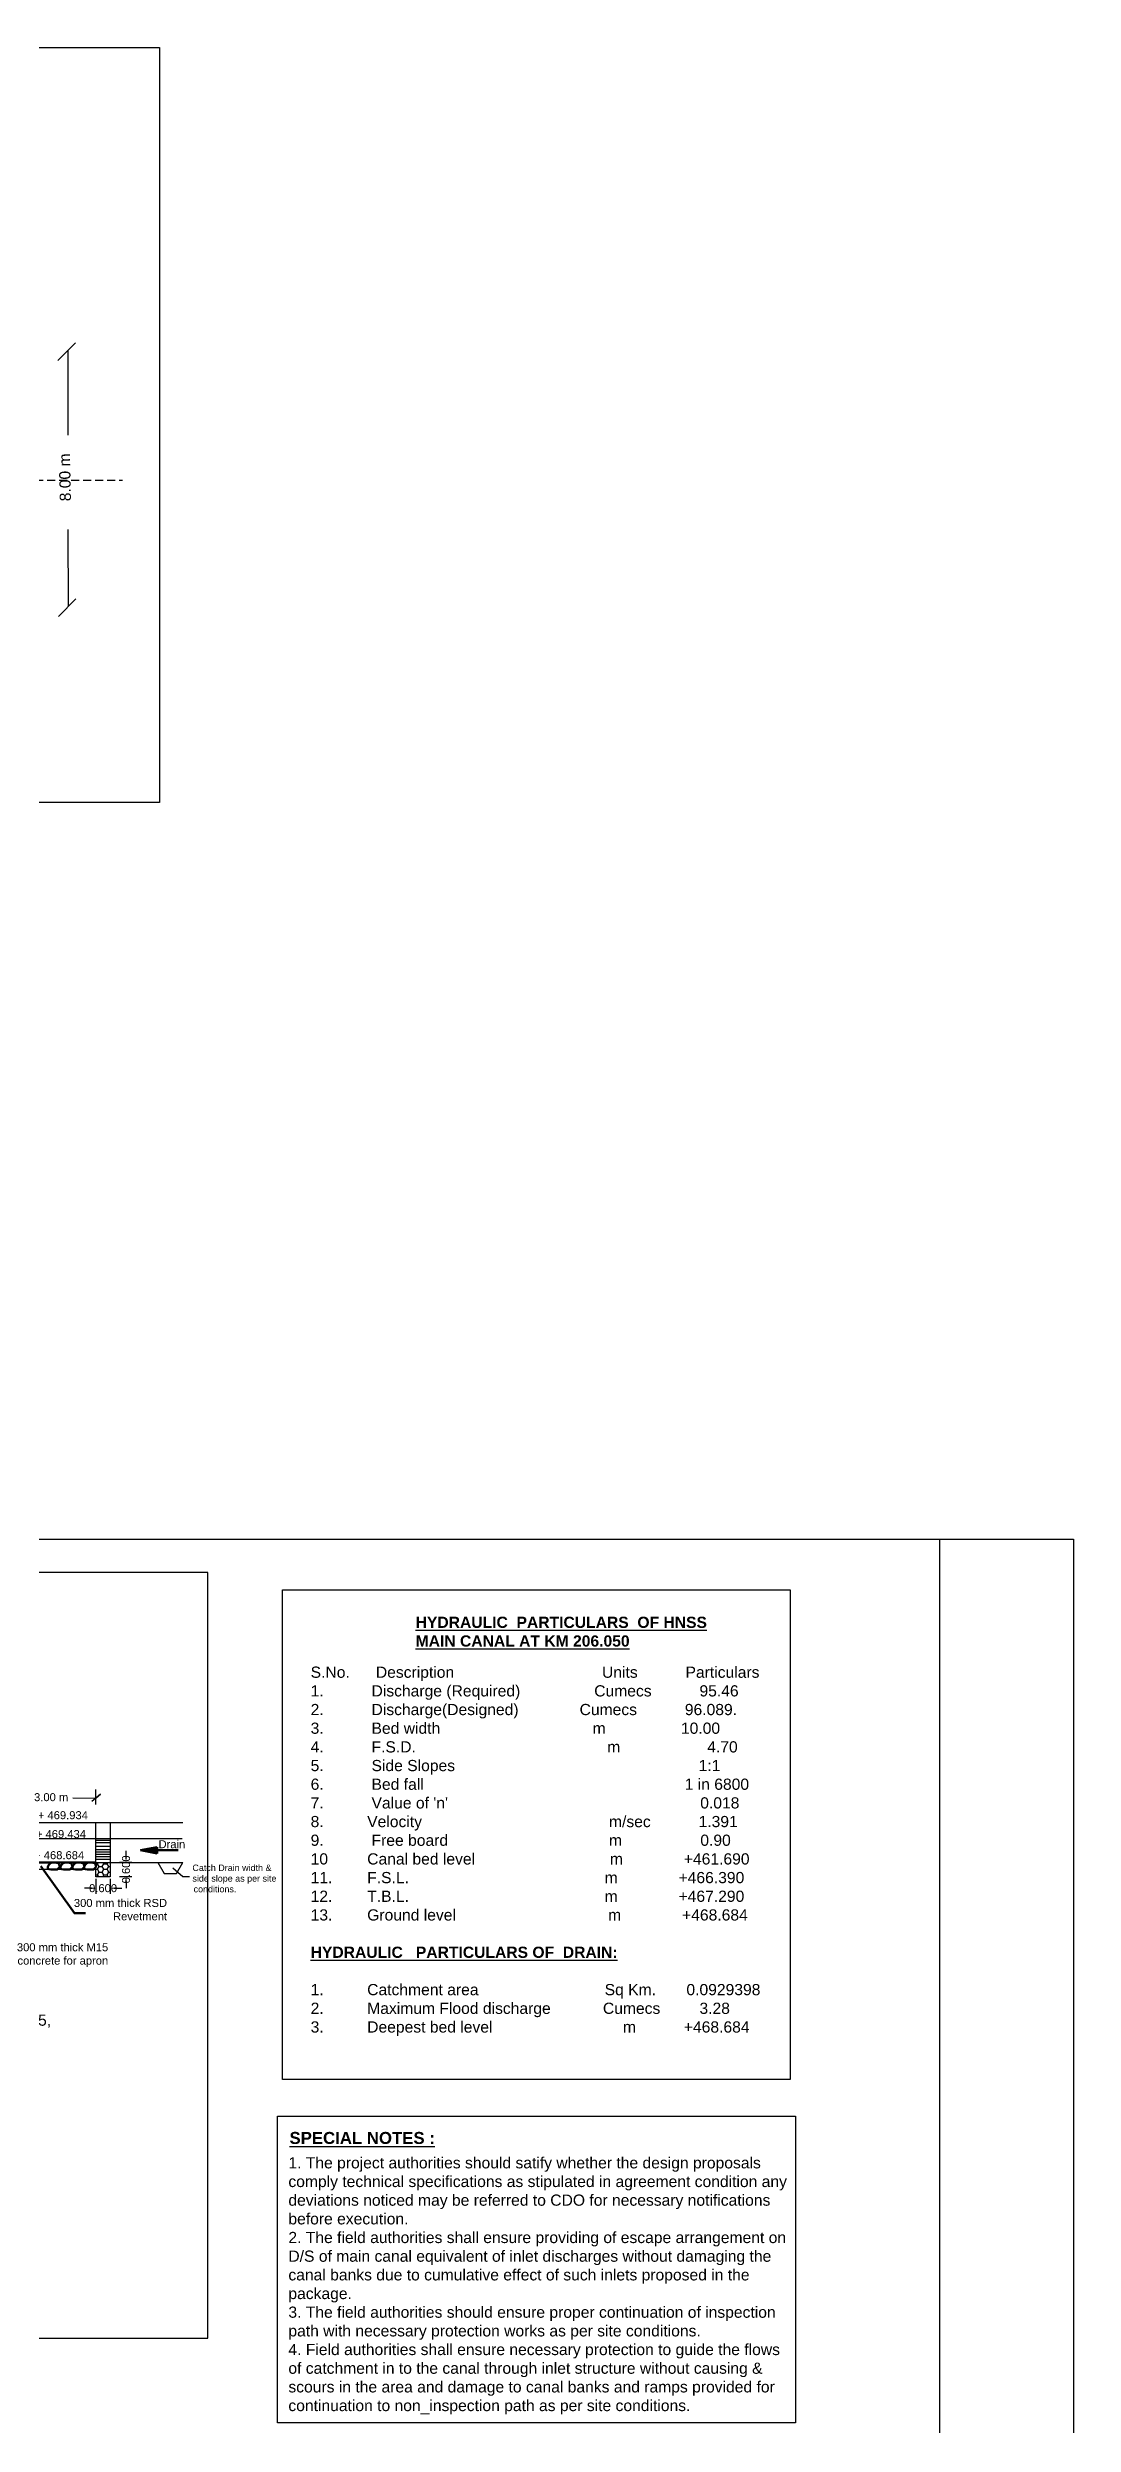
# Model space of a CAD drawing. Header units: inches. Extents: x 266 to 360, y -64 to 80.
# Drawn here: x 328.1 to 360.1, y 5.8 to 80 of the extents above; entities that cross this region are included whole.
import ezdxf

# ---------------------------------------------------------------- set-up
doc = ezdxf.new("R2010")
doc.units = ezdxf.units.IN
doc.header["$LTSCALE"] = 2
doc.header["$MEASUREMENT"] = 0
doc.linetypes.add('HIDDEN2', pattern=[0.1875, 0.125, -0.0625])
doc.styles.get("Standard").update_dxf_attribs({"font": 'arial.ttf'})
doc.dimstyles.get("Standard").update_dxf_attribs({"dimtxt": 0.25, "dimasz": 0.18, "dimexe": 0.18, "dimexo": 0.0625, "dimgap": 0.09, "dimtad": 0, "dimdec": 3, "dimzin": 0, "dimdsep": 46, "dimtxsty": 'Standard', "dimcen": 0.09, "dimadec": 0, "dimazin": 0, "dimtfac": 1, "dimtdec": 3, "dimtofl": 0, "dimtmove": 0, "dimatfit": 3, "dimfxl": 1, "dimtolj": 1, "dimtzin": 0, "dimarcsym": 0})

# ---------------------------------------------------------------- blocks, each defined once
blk = doc.blocks.new('*D26')
at = {"color": 0, "lineweight": -2, "transparency": 16777216}
for p, q in [((329.419, 22.531), (329.239, 22.531)), ((329.599, 22.824), (329.599, 22.351)), ((330.049, 22.824), (330.049, 22.351)), ((330.229, 22.531), (330.409, 22.531))]:
    blk.add_line(p, q, dxfattribs=at)
at = {"color": 0, "transparency": 16777216}
for points in [[(329.419, 22.561), (329.419, 22.501), (329.599, 22.531)], [(330.229, 22.561), (330.229, 22.501), (330.049, 22.531)]]:
    blk.add_solid(points, dxfattribs=at)
at = {"layer": 'Defpoints', "color": 0, "transparency": 16777216}
for p in [(329.599, 22.887), (330.049, 22.887), (330.049, 22.531)]:
    blk.add_point(p, dxfattribs=at)
at = {"color": 0, "transparency": 16777216, "insert": (329.824, 22.531), "char_height": 0.25, "attachment_point": 5}
blk.add_mtext('\\A1;0.600', dxfattribs=at)
blk = doc.blocks.new('*D27')
at = {"color": 0, "lineweight": -2, "transparency": 16777216}
for p, q in [((330.332, 23.344), (330.721, 23.344)), ((330.541, 23.524), (330.541, 23.704)), ((330.332, 22.894), (330.721, 22.894)), ((330.541, 22.714), (330.541, 22.534))]:
    blk.add_line(p, q, dxfattribs=at)
at = {"color": 0, "transparency": 16777216}
for points in [[(330.511, 23.524), (330.571, 23.524), (330.541, 23.344)], [(330.511, 22.714), (330.571, 22.714), (330.541, 22.894)]]:
    blk.add_solid(points, dxfattribs=at)
at = {"layer": 'Defpoints', "color": 0, "transparency": 16777216}
for p in [(330.27, 23.344), (330.541, 23.344), (330.27, 22.894)]:
    blk.add_point(p, dxfattribs=at)
at = {"color": 0, "transparency": 16777216, "insert": (330.541, 23.119), "char_height": 0.25, "attachment_point": 5, "rotation": 90}
blk.add_mtext('\\A1;0.600', dxfattribs=at)

msp = doc.modelspace()

# ---------------------------------------------------------------- hatches: boundary and pattern name
at = {"lineweight": 53}
h = msp.add_hatch(color=256, dxfattribs=at)
h.paths.add_polyline_path([(331.5164, 23.8178), (330.9894, 23.7167), (331.5164, 23.7167)])
h.paths.add_polyline_path([(331.5164, 23.7167), (330.9894, 23.7167), (331.5164, 23.6155)])
h = msp.add_hatch()
h.set_pattern_fill('HONEY', color=256, scale=0.8, style=0)
h.paths.add_polyline_path([(330.0489, 23.3369), (329.5989, 23.3369), (329.5989, 23.2387), (329.6053, 23.2229), (329.5989, 23.2056), (329.5989, 22.8869), (330.0489, 22.8869)])

# ---------------------------------------------------------------- linework, layer by layer
for p, q in [((328.9603, 70.821), (328.4141, 70.2713)), ((328.7254, 70.5845), (328.7253, 67.937)), ((328.7252, 64.9863), (328.7301, 62.5828)), ((328.9767, 62.8192), (328.4305, 62.2696)), ((328.8802, 25.3561), (329.5989, 25.3445)), ((329.7389, 25.4672), (329.4751, 25.2361)), ((329.5989, 25.1432), (329.5989, 25.6133)), ((329.5989, 25.3445), (329.7389, 25.4672)), ((322.9331, 24.5869), (332.3101, 24.5869)), ((329.5989, 22.8869), (329.5989, 24.5869)), ((330.0489, 24.5869), (330.0489, 22.8869)), ((322.9489, 24.0869), (332.2972, 24.0869)), ((329.5989, 24.0373), (330.0489, 24.0373)), ((329.5989, 23.956), (330.0489, 23.956)), ((329.5989, 23.8422), (330.0489, 23.8422)), ((322.5016, 23.3369), (332.3101, 23.3369)), ((329.5989, 23.3369), (326.5989, 23.3369)), ((329.5989, 23.1119), (326.5989, 23.1119)), ((329.5989, 23.7369), (330.0489, 23.7369)), ((329.5989, 23.6674), (330.0489, 23.6674)), ((329.5989, 23.5943), (330.0489, 23.5943)), ((329.5989, 23.5211), (330.0489, 23.5211)), ((329.5989, 23.4398), (330.0489, 23.4398)), ((331.5306, 23.3369), (331.7353, 22.9895)), ((331.9995, 23.1658), (332.3119, 22.898)), ((332.1197, 22.9895), (332.3101, 23.3369)), ((330.0489, 22.8869), (329.5989, 22.8869)), ((331.7353, 22.9895), (332.1197, 22.9895)), ((332.3119, 22.898), (332.5202, 22.898))]:
    msp.add_line(p, q)
at = {"linetype": 'HIDDEN2'}
msp.add_line((292.0736, 66.5295), (330.4269, 66.5295), dxfattribs=at)
at = {"lineweight": 53}
for p, q in [((330.9894, 23.7167), (331.5164, 23.8178)), ((331.5164, 23.8178), (331.5164, 23.7167)), ((329.5989, 23.3369), (326.5989, 23.3369)), ((330.9894, 23.7167), (332.1683, 23.7167)), ((330.9894, 23.7167), (331.5164, 23.6155)), ((331.5164, 23.6155), (331.5164, 23.7167))]:
    msp.add_line(p, q, dxfattribs=at)
for points in [[(331.5912, 56.4557), (272.0279, 56.4557), (272.0279, 80.0474), (331.5912, 80.0474)], [(266.2327, 33.4332), (360.1321, 33.4332), (360.1321, -63.5359), (266.2327, -63.5359)], [(266.2327, 33.4332), (355.9536, 33.4332), (355.9536, -63.5359), (266.2327, -63.5359)], [(333.0955, 32.3988), (267.8617, 32.3988), (267.8617, 8.4727), (333.0955, 8.4727)], [(335.4276, 31.8502), (351.2878, 31.8502), (351.2878, 16.5523), (335.4276, 16.5523)], [(335.2758, 15.4059), (351.4512, 15.4059), (351.4512, 5.8253), (335.2758, 5.8253)]]:
    msp.add_lwpolyline(points, close=True)
for points in [[(327.8765, 23.2153), (328.9282, 21.7511), (329.2735, 21.7511)], [(328.0989, 23.1119), (328.0989, 23.1955), (328.127, 23.2646), (328.1818, 23.3111), (328.2391, 23.3369), (328.3416, 23.3369), (328.4251, 23.3087), (328.4502, 23.2729), (328.4704, 23.2229), (328.4549, 23.1812), (328.4215, 23.1442), (328.3923, 23.1119), (328.3333, 23.1119), (328.2725, 23.1119), (328.1973, 23.1119), (328.1317, 23.1311), (328.0989, 23.1537), (328.0989, 23.1955)], [(328.4956, 23.1119), (328.4956, 23.1955), (328.5237, 23.2646), (328.5785, 23.3111), (328.6358, 23.3369), (328.7383, 23.3369), (328.8218, 23.3087), (328.8469, 23.2729), (328.8672, 23.2229), (328.8516, 23.1812), (328.8183, 23.1442), (328.789, 23.1119), (328.73, 23.1119), (328.6692, 23.1119), (328.594, 23.1119), (328.5285, 23.1311), (328.4956, 23.1537), (328.4956, 23.1955)], [(328.8673, 23.1119), (328.8673, 23.1955), (328.8954, 23.2646), (328.9503, 23.3111), (329.0075, 23.3369), (329.1101, 23.3369), (329.1935, 23.3087), (329.2186, 23.2729), (329.2389, 23.2229), (329.2234, 23.1812), (329.19, 23.1442), (329.1607, 23.1119), (329.1017, 23.1119), (329.0409, 23.1119), (328.9658, 23.1119), (328.9002, 23.1311), (328.8673, 23.1537), (328.8673, 23.1955)], [(329.2337, 23.1119), (329.2337, 23.1955), (329.2618, 23.2646), (329.3167, 23.3111), (329.3739, 23.3369), (329.4765, 23.3369), (329.56, 23.3087), (329.585, 23.2729), (329.6053, 23.2229), (329.5898, 23.1812), (329.5564, 23.1442), (329.5271, 23.1119), (329.4681, 23.1119), (329.4073, 23.1119), (329.3322, 23.1119), (329.2666, 23.1311), (329.2337, 23.1537), (329.2337, 23.1955)]]:
    msp.add_lwpolyline(points, dxfattribs=at)

# ---------------------------------------------------------------- texts
for s, p in [('Catch Drain width &', (332.6149, 23.0698)), ('side slope as per site ', (332.6149, 22.7365)), ('conditions.', (332.652, 22.4031))]:
    msp.add_text(s, height=0.2).set_placement(p)
at = {"insert": (328.4381, 67.3594), "char_height": 0.35, "width": 2.658773, "attachment_point": 3, "rotation": 91.341932}
msp.add_mtext('{\\fArial|b0|i0|c0|p34;8.00 m}', dxfattribs=at)
for s, insert, char_height, width, attachment_point in [('{\\fArial|b1|i0|c0|p34;\\LHYDRAULIC  PARTICULARS  OF HNSS MAIN CANAL AT KM 206.050}', (339.5868, 31.0151), 0.35, 9.411111, 1), ("{\\fArial|b0|i0|c0|p34;S.No.      Description                                  Units           Particulars\\P1.           Discharge (Required)                 Cumecs           95.46\\P2.           Discharge(Designed)^I^ICumecs           96.089.           \\P3.           Bed width^I^I^I^I   m^I             10.00\\P4.           F.S.D.                                            m                    4.70\\P5.           Side Slopes                                                        1:1\\P6.           Bed fall                                                            1 in 6800\\P7.           Value of 'n'                                                          0.018\\P8.          Velocity                                           m/sec           1.391\\P9.           Free board                                     m                  0.90\\P10         Canal bed level                               m              +461.690\\P11.        F.S.L.                                             m              +466.390\\P12.        T.B.L.                                             m              +467.290\\P13.        Ground level                                   m              +468.684\\P\\P\\fArial|b1|i0|c0|p34;\\LHYDRAULIC   PARTICULARS OF  DRAIN:\\P\\P\\fArial|b0|i0|c0|p34;\\l1.          Catchment area                             Sq Km.       0.0929398\\P2.          Maximum Flood discharge            Cumecs         3.28\\P3.          Deepest bed level                              m           +468.684}", (336.307, 29.4565), 0.35, 36.111938, 1), ('{\\fArial|b0|i0|c0|p34;3.00 m}', (328.7363, 25.501), 0.25, 1.950286, 3), ('{\\fArial|b0|i0|c0|p34;TBL :+ 469.934}', (329.3502, 24.9379), 0.25, 3.204098, 3), ('{\\fArial|b0|i0|c0|p34;MFL :+ 469.434}', (329.2891, 24.3477), 0.25, 3.204098, 3), ('{\\fArial|b0|i0|c0|p34;Drain}', (332.3909, 24.031), 0.25, 1.738717, 3), ('\\pt3;Drain level :+ 468.684', (329.2337, 23.6879), 0.25, 3.694231, 3), ('\\pt3;300 mm thick RSD Revetment', (331.823, 22.1959), 0.25, 3.694231, 3), ('\\pt3;300 mm thick M15 concrete for apron', (329.9847, 20.8109), 0.25, 3.694231, 3), ('{\\fArial|b1|i0|c0|p34;\\LSPECIAL NOTES :}', (335.6465, 14.915), 0.375, 8.343345, 1), ('\\P{\\H0.9333x;1. The project authorities should satify whether the design proposals   comply technical specifications as stipulated in agreement condition any deviations noticed may be referred to CDO for necessary notifications before execution.\\P2. The field authorities shall ensure providing of escape arrangement on D/S of main canal equivalent of inlet discharges without damaging the canal banks due to cumulative effect of such inlets proposed in the package.\\P3. The field authorities should ensure proper continuation of inspection path with necessary protection works as per site conditions.\\P4. Field authorities shall ensure necessary protection to guide the flows of catchment in to the canal through inlet structure without causing & scours in the area and damage to canal banks and ramps provided for continuation to non_inspection path as per site conditions.}', (335.612, 14.7516), 0.375, 15.691113, 1)]:
    msp.add_mtext(s, dxfattribs=dict(insert=insert, char_height=char_height, width=width, attachment_point=attachment_point))
at = {"lineweight": 60, "insert": (320.158, 18.5846), "char_height": 0.35, "width": 8.446667, "attachment_point": 1}
msp.add_mtext('{\\fArial|b0|i0|c0|p34;1000 thick floor concrete in CC M 15,\\P   inclusive of 75 thick wearing coat \\P    in M20 Concrete}', dxfattribs=at)

# ---------------------------------------------------------------- dimensions: what is measured, and where the dimension line sits
dim = msp.add_linear_dim(base=(330.5411, 23.3436), p1=(330.2696, 22.8936), p2=(330.2696, 23.3436), angle=90, text='0.600', dimstyle='Standard')
dim.commit()
dim.dimension.update_dxf_attribs({"geometry": '*D27', "text_midpoint": (330.5411, 23.1186), "dimtype": 160})
dim = msp.add_linear_dim(base=(330.0489, 22.5309), p1=(329.5989, 22.8869), p2=(330.0489, 22.8869), text='0.600', dimstyle='Standard')
dim.commit()
dim.dimension.update_dxf_attribs({"geometry": '*D26', "text_midpoint": (329.8239, 22.5309), "dimtype": 160})

doc.saveas('drawing.dxf')
